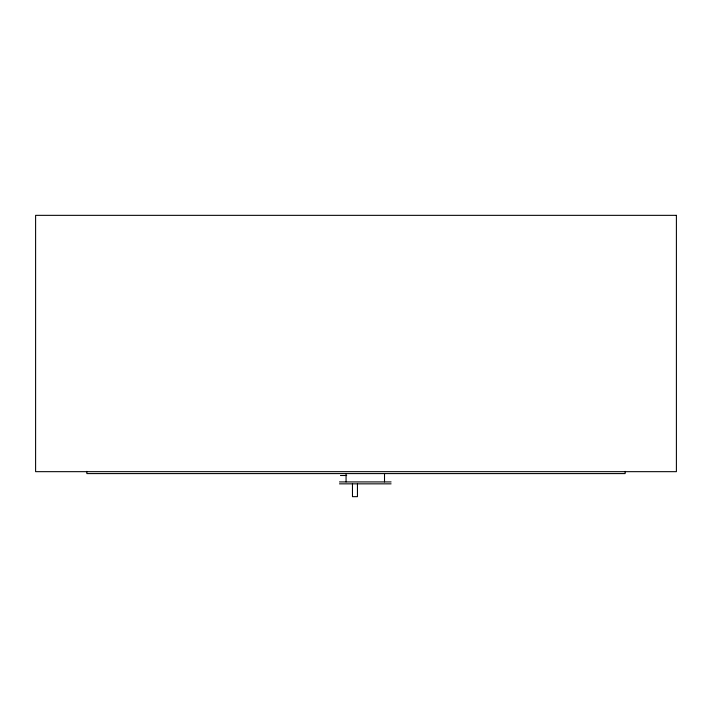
<?xml version="1.0" encoding="UTF-8"?>
<svg xmlns="http://www.w3.org/2000/svg" width="712" height="712" viewBox="0 0 712 712"><rect width="100%" height="100%" fill="white"/><g stroke="black" fill="none" stroke-linecap="round" stroke-linejoin="round"><path stroke-width="1.07" d="M340.452 475.509L346.682 475.509M339.49 481.917L391.093 481.917M339.49 483.84L391.093 483.84M625.136 471.371L625.136 473.587L86.864 473.587L86.864 471.371M384.516 473.587L384.516 481.917M357.451 483.964L357.451 496.656L352.467 496.656L352.467 483.964M346.068 473.587L346.068 481.917M676.4 215.344L35.6 215.344L35.6 471.664L676.4 471.664L676.4 215.344"/></g></svg>
